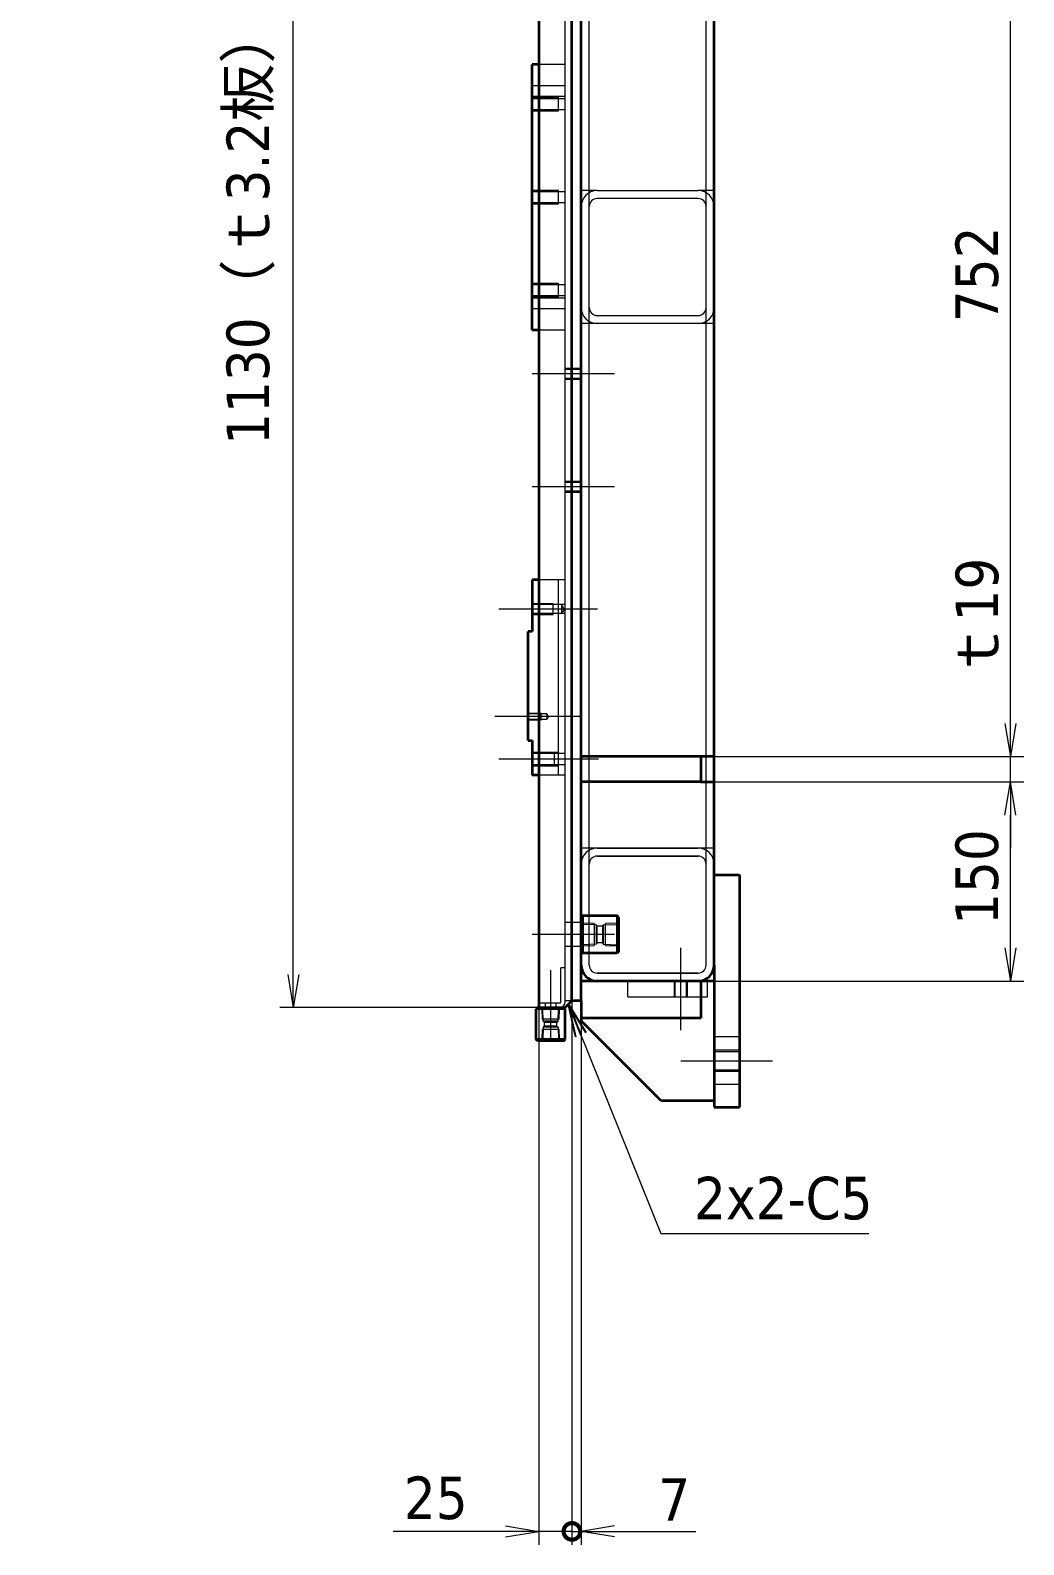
# Model space of a CAD drawing. Header units: millimetres. Extents: x -405 to 8410, y -405 to 5940.
# Drawn here: x 6208 to 6956, y 3684 to 4824 of the extents above; entities that cross this region are included whole.
import ezdxf

# ---------------------------------------------------------------- set-up
doc = ezdxf.new("R2010")
doc.units = ezdxf.units.MM
doc.header["$LTSCALE"] = 10
for name, color, linetype, lineweight in [('Centerline (ISO)', 7, 'Continuous', 5), ('Dimension (ISO)', 7, 'Continuous', 25), ('Hidden (ISO)', 7, 'Continuous', 5), ('Symbol (ISO)', 7, 'Continuous', 25), ('Visible (ISO)', 7, 'Continuous', 35)]:
    doc.layers.add(name, color=color, linetype=linetype, lineweight=lineweight)
doc.styles.add('Note Text (JIS)', font='tahoma.ttf')
doc.dimstyles.new('Default (JIS)', dxfattribs={"dimscale": 10, "dimtxt": 3.2, "dimasz": 2.5, "dimexe": 1, "dimexo": 0, "dimgap": 0.8, "dimtad": 1, "dimrnd": 1e-08, "dimdsep": 46, "dimtxsty": 'Note Text (JIS)', "dimblk": 'OPEN', "dimcen": 0.09, "dimdle": 10, "dimclrd": 7, "dimclre": 7, "dimclrt": 256, "dimadec": 0, "dimazin": 2, "dimtfac": 0.78125, "dimtmove": 0, "dimatfit": 3, "dimldrblk": 'OPEN', "dimfxl": 1, "dimtolj": 1, "dimtzin": 0, "dimlwd": 0, "dimlwe": 0, "dimarcsym": 0})
doc.dimstyles.new('Default (JIS)$7', dxfattribs={"dimscale": 10, "dimtxt": 3.2, "dimasz": 2.5, "dimexe": 1, "dimexo": 0, "dimgap": 0.8, "dimtad": 1, "dimrnd": 1e-08, "dimdsep": 46, "dimtxsty": 'Note Text (JIS)', "dimblk": 'OPEN', "dimcen": 0.09, "dimdle": 10, "dimclrd": 256, "dimclre": 7, "dimclrt": 256, "dimadec": 0, "dimazin": 2, "dimtfac": 0.78125, "dimtmove": 0, "dimatfit": 3, "dimldrblk": 'OPEN', "dimfxl": 1, "dimtolj": 1, "dimtzin": 0, "dimlwd": 0, "dimlwe": 0, "dimarcsym": 0})

# ---------------------------------------------------------------- blocks, each defined once
blk = doc.blocks.new('_Open')
at = {"color": 0, "linetype": 'ByBlock', "lineweight": -2}
for p, q in [((-1, 0.167), (0, 0)), ((-1, -0.167), (0, 0)), ((0, 0), (-1, 0))]:
    blk.add_line(p, q, dxfattribs=at)
blk = doc.blocks.new('*D159')
at = {"layer": 'Defpoints', "color": 0, "linetype": 'Continuous', "transparency": 16777216}
for p in [(6406, 5218.1), (6590.7, 5218.1), (6590.7, 4088.1)]:
    blk.add_point(p, dxfattribs=at)
at = {"layer": 'Dimension (ISO)', "color": 7, "linetype": 'Continuous', "lineweight": 0, "transparency": 16777216}
for p, q in [((6590.7, 5218.1), (6396, 5218.1)), ((6406, 4113.1), (6406, 5193.1)), ((6590.7, 4088.1), (6396, 4088.1))]:
    blk.add_line(p, q, dxfattribs=at)
at = {"layer": 'Dimension (ISO)', "color": 7, "linetype": 'Continuous', "lineweight": 0, "transparency": 16777216, "xscale": 25, "yscale": 25, "zscale": 25}
for p, rotation in [((6406, 5218.1), 90), ((6406, 4088.1), 270)]:
    blk.add_blockref('_Open', p, dxfattribs=dict(at, rotation=rotation))
at = {"layer": 'Dimension (ISO)', "linetype": 'Continuous', "lineweight": 5, "transparency": 16777216, "insert": (6355.8, 4511.7), "char_height": 32, "attachment_point": 1, "rotation": 90, "style": 'Note Text (JIS)'}
blk.add_mtext('\\A1;\\fTahoma|b0|i0;1130（ｔ3.2板）', dxfattribs=at)
blk = doc.blocks.new('_DotSmall')
at = {"color": 0, "linetype": 'ByBlock', "const_width": 0.5}
blk.add_lwpolyline([(-0.0625, 0, 1), (0.0625, 0, 1)], format="xyb", close=True, dxfattribs=at)
blk = doc.blocks.new('*D160')
at = {"layer": 'Defpoints', "color": 0, "linetype": 'Continuous', "transparency": 16777216}
for p in [(6615.7, 4093.1), (6590.7, 4088.1), (6590.7, 3693.8)]:
    blk.add_point(p, dxfattribs=at)
at = {"layer": 'Dimension (ISO)', "color": 7, "linetype": 'Continuous', "lineweight": 0, "transparency": 16777216}
for p, q in [((6615.7, 4093.1), (6615.7, 3683.8)), ((6590.7, 4088.1), (6590.7, 3683.8)), ((6565.7, 3693.8), (6481.2, 3693.8)), ((6615.7, 3693.8), (6590.7, 3693.8)), ((6615.7, 3693.8), (6640.7, 3693.8))]:
    blk.add_line(p, q, dxfattribs=at)
at = {"layer": 'Dimension (ISO)', "color": 7, "linetype": 'Continuous', "lineweight": 0, "transparency": 16777216, "xscale": 25, "yscale": 25, "zscale": 25}
blk.add_blockref('_Open', (6590.7, 3693.8), dxfattribs=at)
at = {"layer": 'Dimension (ISO)', "color": 7, "linetype": 'Continuous', "lineweight": 0, "transparency": 16777216, "xscale": 25, "yscale": 25, "zscale": 25, "rotation": 180}
blk.add_blockref('_DotSmall', (6615.7, 3693.8), dxfattribs=at)
at = {"layer": 'Dimension (ISO)', "linetype": 'Continuous', "lineweight": 5, "transparency": 16777216, "insert": (6489.2, 3735.1), "char_height": 32, "attachment_point": 1, "style": 'Note Text (JIS)'}
blk.add_mtext('\\A1;25', dxfattribs=at)
blk = doc.blocks.new('*D161')
at = {"layer": 'Defpoints', "color": 0, "linetype": 'Continuous', "transparency": 16777216}
for p in [(6615.7, 4093.1), (6622.7, 4093.1), (6622.7, 3693.8)]:
    blk.add_point(p, dxfattribs=at)
at = {"layer": 'Dimension (ISO)', "color": 7, "linetype": 'Continuous', "lineweight": 0, "transparency": 16777216}
for p, q in [((6615.7, 4093.1), (6615.7, 3683.8)), ((6622.7, 4093.1), (6622.7, 3683.8)), ((6615.7, 3693.8), (6590.7, 3693.8)), ((6615.7, 3693.8), (6622.7, 3693.8)), ((6647.7, 3693.8), (6709, 3693.8))]:
    blk.add_line(p, q, dxfattribs=at)
at = {"layer": 'Dimension (ISO)', "color": 7, "linetype": 'Continuous', "lineweight": 0, "transparency": 16777216, "xscale": 25, "yscale": 25, "zscale": 25}
blk.add_blockref('_DotSmall', (6615.7, 3693.8), dxfattribs=at)
at = {"layer": 'Dimension (ISO)', "color": 7, "linetype": 'Continuous', "lineweight": 0, "transparency": 16777216, "xscale": 25, "yscale": 25, "zscale": 25, "rotation": 180}
blk.add_blockref('_Open', (6622.7, 3693.8), dxfattribs=at)
at = {"layer": 'Dimension (ISO)', "linetype": 'Continuous', "lineweight": 5, "transparency": 16777216, "insert": (6680.7, 3733.8), "char_height": 32, "attachment_point": 1, "style": 'Note Text (JIS)'}
blk.add_mtext('\\A1;7', dxfattribs=at)
blk = doc.blocks.new('*D189')
at = {"layer": 'Defpoints', "color": 0, "linetype": 'Continuous', "transparency": 16777216}
for p in [(6712.7, 4258.1), (6945.6, 4258.1), (6710.7, 4108.1)]:
    blk.add_point(p, dxfattribs=at)
at = {"layer": 'Dimension (ISO)', "color": 7, "linetype": 'Continuous', "lineweight": 0, "transparency": 16777216}
for p, q in [((6712.7, 4258.1), (6955.6, 4258.1)), ((6945.6, 4133.1), (6945.6, 4233.1)), ((6710.7, 4108.1), (6955.6, 4108.1))]:
    blk.add_line(p, q, dxfattribs=at)
at = {"layer": 'Dimension (ISO)', "color": 7, "linetype": 'Continuous', "lineweight": 0, "transparency": 16777216, "xscale": 25, "yscale": 25, "zscale": 25}
for p, rotation in [((6945.6, 4258.1), 90), ((6945.6, 4108.1), 270)]:
    blk.add_blockref('_Open', p, dxfattribs=dict(at, rotation=rotation))
at = {"layer": 'Dimension (ISO)', "linetype": 'Continuous', "lineweight": 5, "transparency": 16777216, "insert": (6904.3, 4150.4), "char_height": 32, "attachment_point": 1, "rotation": 90, "style": 'Note Text (JIS)'}
blk.add_mtext('\\A1;150', dxfattribs=at)
blk = doc.blocks.new('*D190')
at = {"layer": 'Defpoints', "color": 0, "linetype": 'Continuous', "transparency": 16777216}
for p in [(6712.7, 4277.1), (6945.6, 4277.1), (6712.7, 4258.1)]:
    blk.add_point(p, dxfattribs=at)
at = {"layer": 'Dimension (ISO)', "color": 7, "linetype": 'Continuous', "lineweight": 0, "transparency": 16777216}
for p, q in [((6945.6, 4302.1), (6945.6, 4404.5)), ((6712.7, 4277.1), (6955.6, 4277.1)), ((6945.6, 4258.1), (6945.6, 4277.1)), ((6712.7, 4258.1), (6955.6, 4258.1)), ((6945.6, 4233.1), (6945.6, 4208.1))]:
    blk.add_line(p, q, dxfattribs=at)
at = {"layer": 'Dimension (ISO)', "color": 7, "linetype": 'Continuous', "lineweight": 0, "transparency": 16777216, "xscale": 25, "yscale": 25, "zscale": 25}
for p, rotation in [((6945.6, 4277.1), 270), ((6945.6, 4258.1), 90)]:
    blk.add_blockref('_Open', p, dxfattribs=dict(at, rotation=rotation))
at = {"layer": 'Dimension (ISO)', "linetype": 'Continuous', "lineweight": 5, "transparency": 16777216, "insert": (6904.4, 4335.1), "char_height": 32, "attachment_point": 1, "rotation": 90, "style": 'Note Text (JIS)'}
blk.add_mtext('\\A1;\\fTahoma|b0|i0;ｔ19', dxfattribs=at)
blk = doc.blocks.new('*D191')
at = {"layer": 'Defpoints', "color": 0, "linetype": 'Continuous', "transparency": 16777216}
for p in [(6712.7, 5029.1), (6945.6, 5029.1), (6712.7, 4277.1)]:
    blk.add_point(p, dxfattribs=at)
at = {"layer": 'Dimension (ISO)', "color": 7, "linetype": 'Continuous', "lineweight": 0, "transparency": 16777216}
for p, q in [((6712.7, 5029.1), (6955.6, 5029.1)), ((6945.6, 4302.1), (6945.6, 5004.1)), ((6712.7, 4277.1), (6955.6, 4277.1))]:
    blk.add_line(p, q, dxfattribs=at)
at = {"layer": 'Dimension (ISO)', "color": 7, "linetype": 'Continuous', "lineweight": 0, "transparency": 16777216, "xscale": 25, "yscale": 25, "zscale": 25}
for p, rotation in [((6945.6, 5029.1), 90), ((6945.6, 4277.1), 270)]:
    blk.add_blockref('_Open', p, dxfattribs=dict(at, rotation=rotation))
at = {"layer": 'Dimension (ISO)', "linetype": 'Continuous', "lineweight": 5, "transparency": 16777216, "insert": (6904.3, 4604.1), "char_height": 32, "attachment_point": 1, "rotation": 90, "style": 'Note Text (JIS)'}
blk.add_mtext('\\A1;752', dxfattribs=at)
blk = doc.blocks.new('*D216')
at = {"layer": 'Defpoints', "color": 0, "linetype": 'Continuous', "transparency": 16777216}
for p in [(5343.3, 4781.2), (5338.1, 4775.1)]:
    blk.add_point(p, dxfattribs=at)
at = {"layer": 'Dimension (ISO)', "color": 7, "linetype": 'Continuous', "lineweight": 0, "transparency": 16777216}
for p, q in [((5837.6, 5363.4), (5359.5, 4800.3)), ((6373.2, 5363.4), (5837.6, 5363.4)), ((5339.8, 4778.1), (5341.6, 4778.1)), ((5340.7, 4777.2), (5340.7, 4779))]:
    blk.add_line(p, q, dxfattribs=at)
at = {"layer": 'Dimension (ISO)', "color": 7, "linetype": 'Continuous', "lineweight": 0, "transparency": 16777216, "xscale": 25, "yscale": 25, "zscale": 25, "rotation": 229.6682839893831}
blk.add_blockref('_Open', (5343.3, 4781.2), dxfattribs=at)
at = {"layer": 'Dimension (ISO)', "linetype": 'Continuous', "lineweight": 5, "transparency": 16777216, "insert": (5879.9, 5449.4), "char_height": 32, "attachment_point": 1, "style": 'Note Text (JIS)'}
blk.add_mtext('\\A1;\\L\\fTahoma|b0|i0;2x2-∅8 H7 ({\\H0.78x;\\S+0.015^   0;})深さ16\\l', dxfattribs=at)

msp = doc.modelspace()

# ---------------------------------------------------------------- linework, layer by layer
at = {"layer": 'Centerline (ISO)', "linetype": 'Continuous'}
for p, q in [((6647.655, 4565.148), (6585.655, 4565.148)), ((6647.655, 4480.148), (6585.655, 4480.148)), ((6634.852, 4388.148), (6560.655, 4388.148)), ((6623.097, 4307.148), (6557.655, 4307.148)), ((6635.655, 4275.148), (6560.655, 4275.148)), ((6647.655, 4143.148), (6585.655, 4143.148)), ((6697.655, 4071.148), (6697.655, 4133.148)), ((6599.655, 4116.348), (6599.655, 4063.148)), ((6697.655, 4048.148), (6766.655, 4048.148))]:
    msp.add_line(p, q, dxfattribs=at)
at = {"layer": 'Hidden (ISO)'}
for p, q in [((6610.655, 4093.148), (6610.655, 5213.148)), ((6628.655, 4120.148), (6628.655, 5186.148)), ((6716.655, 4120.148), (6716.655, 5186.148)), ((6610.655, 4798.148), (6590.655, 4798.148)), ((6610.655, 4782.148), (6585.655, 4782.148)), ((6610.655, 4774.148), (6585.655, 4774.148)), ((6605.655, 4773.148), (6585.655, 4773.148)), ((6610.655, 4772.336), (6585.655, 4772.336)), ((6605.655, 4763.148), (6605.655, 4773.148)), ((6610.655, 4763.96), (6585.655, 4763.96)), ((6585.655, 4763.148), (6605.655, 4763.148)), ((6605.655, 4703.148), (6585.655, 4703.148)), ((6610.655, 4702.336), (6585.655, 4702.336)), ((6605.655, 4693.148), (6605.655, 4703.148)), ((6634.655, 4703.148), (6622.655, 4703.148)), ((6634.655, 4703.148), (6710.655, 4703.148)), ((6722.655, 4703.148), (6710.655, 4703.148)), ((6610.655, 4693.96), (6585.655, 4693.96)), ((6585.655, 4693.148), (6605.655, 4693.148)), ((6710.655, 4697.148), (6634.655, 4697.148)), ((6605.655, 4633.148), (6585.655, 4633.148)), ((6610.655, 4632.336), (6585.655, 4632.336)), ((6605.655, 4623.148), (6605.655, 4633.148)), ((6610.655, 4623.96), (6585.655, 4623.96)), ((6585.655, 4623.148), (6605.655, 4623.148)), ((6610.655, 4622.148), (6585.655, 4622.148)), ((6610.655, 4614.148), (6585.655, 4614.148)), ((6634.655, 4609.148), (6710.655, 4609.148)), ((6610.655, 4598.148), (6590.655, 4598.148)), ((6634.655, 4603.148), (6622.655, 4603.148)), ((6710.655, 4603.148), (6634.655, 4603.148)), ((6722.655, 4603.148), (6710.655, 4603.148)), ((6622.655, 4569.148), (6610.655, 4569.148)), ((6622.655, 4568.472), (6610.655, 4568.472)), ((6622.655, 4561.825), (6610.655, 4561.825)), ((6610.655, 4561.148), (6622.655, 4561.148)), ((6622.655, 4484.148), (6610.655, 4484.148)), ((6622.655, 4483.472), (6610.655, 4483.472)), ((6622.655, 4476.825), (6610.655, 4476.825)), ((6610.655, 4476.148), (6622.655, 4476.148)), ((6610.655, 4410.148), (6590.655, 4410.148)), ((6605.655, 4280.148), (6605.655, 4410.148)), ((6601.655, 4392.148), (6585.655, 4392.148)), ((6607.855, 4391.472), (6585.655, 4391.472)), ((6601.655, 4384.148), (6601.655, 4392.148)), ((6607.855, 4391.472), (6607.855, 4384.825)), ((6609.852, 4388.148), (6607.855, 4391.472)), ((6610.655, 4391.472), (6607.855, 4391.472)), ((6607.855, 4384.825), (6585.655, 4384.825)), ((6585.655, 4384.148), (6601.655, 4384.148)), ((6609.852, 4388.148), (6607.855, 4384.825)), ((6610.655, 4384.825), (6607.855, 4384.825)), ((6592.655, 4309.648), (6582.655, 4309.648)), ((6592.655, 4304.648), (6592.655, 4309.648)), ((6596.855, 4309.215), (6582.655, 4309.215)), ((6596.855, 4305.081), (6582.655, 4305.081)), ((6582.655, 4304.648), (6592.655, 4304.648)), ((6596.855, 4309.215), (6596.855, 4305.081)), ((6598.097, 4307.148), (6596.855, 4309.215)), ((6598.097, 4307.148), (6596.855, 4305.081)), ((6605.655, 4280.148), (6585.655, 4280.148)), ((6610.655, 4279.336), (6585.655, 4279.336)), ((6602.655, 4270.148), (6602.655, 4280.148)), ((6605.655, 4270.148), (6605.655, 4280.148)), ((6610.655, 4270.96), (6585.655, 4270.96)), ((6585.655, 4270.148), (6605.655, 4270.148)), ((6605.655, 4263.148), (6605.655, 4270.148)), ((6610.655, 4263.148), (6590.655, 4263.148)), ((6634.655, 4208.148), (6622.655, 4208.148)), ((6634.655, 4208.148), (6710.655, 4208.148)), ((6710.655, 4208.148), (6634.655, 4208.148)), ((6722.655, 4208.148), (6710.655, 4208.148)), ((6710.655, 4202.148), (6634.655, 4202.148)), ((6634.655, 4202.148), (6710.655, 4202.148)), ((6622.655, 4152.148), (6610.655, 4152.148)), ((6623.538, 4150.795), (6622.655, 4151.679)), ((6632.459, 4151.373), (6623.538, 4151.652)), ((6623.538, 4150.795), (6623.538, 4135.501)), ((6634.022, 4150.468), (6623.538, 4150.795)), ((6632.459, 4151.373), (6632.459, 4134.923)), ((6634.022, 4150.468), (6634.022, 4135.828)), ((6634.582, 4149.498), (6634.022, 4150.468)), ((6638.727, 4149.498), (6639.287, 4150.468)), ((6639.287, 4150.468), (6649.771, 4150.795)), ((6639.287, 4150.468), (6639.287, 4135.828)), ((6649.771, 4151.652), (6640.85, 4151.373)), ((6640.85, 4134.923), (6640.85, 4151.373)), ((6649.771, 4150.795), (6650.655, 4151.679)), ((6649.771, 4150.795), (6649.771, 4135.501)), ((6634.582, 4136.798), (6634.582, 4149.498)), ((6638.727, 4149.498), (6634.582, 4149.498)), ((6638.727, 4149.498), (6638.727, 4136.798)), ((6622.655, 4134.148), (6610.655, 4134.148)), ((6623.538, 4135.501), (6622.655, 4134.617)), ((6634.022, 4135.828), (6623.538, 4135.501)), ((6623.538, 4134.645), (6632.459, 4134.923)), ((6634.582, 4136.798), (6634.022, 4135.828)), ((6638.727, 4136.798), (6634.582, 4136.798)), ((6638.727, 4136.798), (6639.287, 4135.828)), ((6639.287, 4135.828), (6649.771, 4135.501)), ((6640.85, 4134.923), (6649.771, 4134.645)), ((6649.771, 4135.501), (6650.655, 4134.617)), ((6610.655, 4118.148), (6607.455, 4118.148)), ((6607.455, 4092.348), (6607.455, 4118.148)), ((6610.655, 4092.348), (6610.655, 4118.148)), ((6634.655, 4114.148), (6710.655, 4114.148)), ((6710.655, 4114.148), (6634.655, 4114.148)), ((6657.655, 4096.148), (6657.655, 4108.148)), ((6692.655, 4108.148), (6692.655, 4096.148)), ((6693.467, 4096.148), (6693.467, 4108.148)), ((6701.843, 4096.148), (6701.843, 4108.148)), ((6702.655, 4096.148), (6702.655, 4108.148)), ((6717.655, 4096.148), (6717.655, 4108.148)), ((6615.655, 4093.148), (6610.655, 4093.148)), ((6657.655, 4096.148), (6717.655, 4096.148)), ((6606.455, 4091.348), (6590.655, 4091.348)), ((6593.773, 4087.265), (6592.889, 4088.148)), ((6592.916, 4087.265), (6593.162, 4079.394)), ((6605.537, 4087.265), (6593.773, 4087.265)), ((6594.067, 4077.831), (6593.773, 4087.265)), ((6595.655, 4091.348), (6595.655, 4088.148)), ((6603.655, 4091.348), (6603.655, 4088.148)), ((6605.242, 4077.831), (6605.537, 4087.265)), ((6605.537, 4087.265), (6606.421, 4088.148)), ((6606.148, 4079.394), (6606.393, 4087.265)), ((6593.162, 4071.902), (6592.916, 4064.032)), ((6606.148, 4079.394), (6593.162, 4079.394)), ((6593.162, 4071.902), (6606.148, 4071.902)), ((6594.067, 4073.466), (6593.773, 4064.032)), ((6605.242, 4077.831), (6594.067, 4077.831)), ((6595.055, 4077.261), (6594.067, 4077.831)), ((6595.055, 4074.036), (6594.067, 4073.466)), ((6605.242, 4073.466), (6594.067, 4073.466)), ((6595.055, 4077.261), (6604.255, 4077.261)), ((6595.055, 4074.036), (6595.055, 4077.261)), ((6604.255, 4074.036), (6595.055, 4074.036)), ((6604.255, 4077.261), (6605.242, 4077.831)), ((6604.255, 4074.036), (6604.255, 4077.261)), ((6604.255, 4074.036), (6605.242, 4073.466)), ((6605.242, 4073.466), (6605.537, 4064.032)), ((6606.393, 4064.032), (6606.148, 4071.902)), ((6593.773, 4064.032), (6592.889, 4063.148)), ((6605.537, 4064.032), (6593.773, 4064.032)), ((6605.537, 4064.032), (6606.421, 4063.148)), ((6741.655, 4066.148), (6722.655, 4066.148)), ((6741.655, 4056.148), (6722.655, 4056.148)), ((6722.655, 4055.066), (6741.655, 4055.066)), ((6722.655, 4041.231), (6741.655, 4041.231)), ((6722.655, 4040.148), (6741.655, 4040.148)), ((6741.655, 4030.148), (6722.655, 4030.148))]:
    msp.add_line(p, q, dxfattribs=at)
for centre, radius, start, end in [((6634.655, 4691.148), 12, 90, 180), ((6710.655, 4691.148), 12, 0, 90), ((6634.655, 4691.148), 6, 90, 180), ((6710.655, 4691.148), 6, 0, 90), ((6634.655, 4615.148), 12, 180, 270), ((6634.655, 4615.148), 6, 180, 270), ((6710.655, 4615.148), 6, 270, 0), ((6710.655, 4615.148), 12, 270, 0), ((6634.655, 4196.148), 12, 90, 180), ((6634.655, 4196.148), 12, 90, 180), ((6710.655, 4196.148), 12, 0, 90), ((6710.655, 4196.148), 12, 0, 90), ((6634.655, 4196.148), 6, 90, 180), ((6634.655, 4196.148), 6, 90, 180), ((6710.655, 4196.148), 6, 0, 90), ((6710.655, 4196.148), 6, 0, 90), ((6634.655, 4120.148), 6, 180, 270), ((6634.655, 4120.148), 6, 180, 270), ((6710.655, 4120.148), 6, 270, 0), ((6710.655, 4120.148), 6, 270, 0), ((6606.455, 4092.348), 4.2, 270, 0), ((6606.455, 4092.348), 1, 270, 0)]:
    msp.add_arc(centre, radius, start, end, dxfattribs=at)
at = {"layer": 'Visible (ISO)'}
for p, q in [((6590.655, 5218.148), (6590.655, 4088.148)), ((6615.655, 4093.148), (6615.655, 5213.148)), ((6622.655, 4093.148), (6622.655, 5213.148)), ((6722.655, 4277.148), (6722.655, 5029.148)), ((6590.655, 4798.148), (6585.655, 4798.148)), ((6585.655, 4598.148), (6585.655, 4798.148)), ((6590.655, 4598.148), (6585.655, 4598.148)), ((6590.655, 4410.148), (6585.655, 4410.148)), ((6585.655, 4410.148), (6585.655, 4371.148)), ((6582.655, 4289.148), (6582.655, 4371.148)), ((6585.655, 4371.148), (6582.655, 4371.148)), ((6582.655, 4289.148), (6585.655, 4289.148)), ((6585.655, 4289.148), (6585.655, 4263.148)), ((6712.655, 4277.148), (6622.655, 4277.148)), ((6722.655, 4277.148), (6712.655, 4277.148)), ((6712.655, 4277.148), (6712.655, 4258.148)), ((6722.655, 4258.148), (6722.655, 4277.148)), ((6590.655, 4263.148), (6585.655, 4263.148)), ((6712.655, 4258.148), (6622.655, 4258.148)), ((6712.655, 4258.148), (6722.655, 4258.148)), ((6722.655, 4120.148), (6722.655, 4258.148)), ((6722.655, 4188.148), (6741.655, 4188.148)), ((6741.655, 4188.148), (6741.655, 4013.148)), ((6622.655, 4156.148), (6623.655, 4157.148)), ((6623.655, 4157.148), (6623.655, 4129.148)), ((6649.655, 4157.148), (6623.655, 4157.148)), ((6649.655, 4157.148), (6649.655, 4129.148)), ((6650.655, 4156.148), (6649.655, 4157.148)), ((6650.655, 4156.148), (6650.655, 4130.148)), ((6622.655, 4130.148), (6623.655, 4129.148)), ((6649.655, 4129.148), (6623.655, 4129.148)), ((6650.655, 4130.148), (6649.655, 4129.148)), ((6722.655, 4120.148), (6722.655, 4013.148)), ((6634.655, 4108.148), (6622.655, 4108.148)), ((6710.655, 4108.148), (6634.655, 4108.148)), ((6710.655, 4108.148), (6634.655, 4108.148)), ((6712.655, 4108.148), (6710.655, 4108.148)), ((6722.655, 4108.148), (6712.655, 4108.148)), ((6712.655, 4108.148), (6712.655, 4080.148)), ((6615.655, 4093.148), (6610.655, 4088.148)), ((6622.655, 4093.148), (6615.655, 4093.148)), ((6622.655, 4093.148), (6622.655, 4080.148)), ((6589.655, 4088.148), (6588.655, 4087.148)), ((6610.655, 4087.148), (6588.655, 4087.148)), ((6588.655, 4064.148), (6588.655, 4087.148)), ((6590.655, 4088.148), (6589.655, 4088.148)), ((6590.655, 4088.148), (6610.655, 4088.148)), ((6609.655, 4088.148), (6610.655, 4087.148)), ((6610.655, 4064.148), (6610.655, 4087.148)), ((6622.655, 4080.148), (6622.655, 4078.148)), ((6712.655, 4080.148), (6622.655, 4080.148)), ((6682.655, 4018.148), (6622.655, 4078.148)), ((6610.655, 4064.148), (6588.655, 4064.148)), ((6589.655, 4063.148), (6588.655, 4064.148)), ((6609.655, 4063.148), (6589.655, 4063.148)), ((6609.655, 4063.148), (6610.655, 4064.148)), ((6682.655, 4018.148), (6722.655, 4018.148)), ((6722.655, 4013.148), (6741.655, 4013.148))]:
    msp.add_line(p, q, dxfattribs=at)
for centre, start, end in [((6634.655, 4120.148), 180, 270), ((6634.655, 4120.148), 180, 270), ((6710.655, 4120.148), 270, 0), ((6710.655, 4120.148), 270, 0)]:
    msp.add_arc(centre, 12, start, end, dxfattribs=at)

# ---------------------------------------------------------------- texts
at = {"layer": 'Symbol (ISO)', "insert": (6707.524, 3960.735), "char_height": 32, "attachment_point": 1, "style": 'Note Text (JIS)'}
msp.add_mtext('2x2-C5', dxfattribs=at)

# ---------------------------------------------------------------- dimensions: what is measured, and where the dimension line sits
at = {"layer": 'Dimension (ISO)', "color": 7, "linetype": 'Continuous', "lineweight": 5}
dim = msp.add_diameter_dim_2p(p1=(5338.132, 4775.099), p2=(5343.31, 4781.197), text='\\L\\fTahoma|b0|i0;2x2-<> H7 ({\\H0.78x;\\S+0.015^   0;})深さ16\\l', dimstyle='Default (JIS)', override={"dimtih": 1, "dimtoh": 1, "dimdec": 2, "dimlfac": 1, "dimtp": 0.015, "dimtm": 0, "dimtdec": 3, "dimtofl": 0}, dxfattribs=at)
dim.commit()
dim.dimension.update_dxf_attribs({"geometry": '*D216', "text_midpoint": (6126.55, 5363.359), "dimtype": 163})
for base, p1, p2, angle, text, override, picture, middle in [((6406.006, 5218.148), (6590.655, 4088.148), (6590.655, 5218.148), 270, '\\fTahoma|b0|i0;<>（ｔ3.2板）', {"dimgap": 0.8, "dimdec": 2, "dimtol": 0, "dimlim": 0, "dimtp": 0, "dimtm": 0, "dimtdec": 2, "dimtofl": 0, "dimatfit": 1}, '*D159', (6406.006, 4638.148)), ((6945.619, 4277.148), (6712.655, 4258.148), (6712.655, 4277.148), 90, '\\fTahoma|b0|i0;ｔ<>', {"dimgap": 0.8, "dimdec": 2, "dimtol": 0, "dimlim": 0, "dimtp": 0, "dimtm": 0, "dimtdec": 2, "dimtofl": 1, "dimatfit": 1}, '*D190', (6945.619, 4365.807))]:
    dim = msp.add_linear_dim(base=base, p1=p1, p2=p2, angle=angle, text=text, dimstyle='Default (JIS)', override=override, dxfattribs=at)
    dim.commit()
    dim.dimension.update_dxf_attribs({"geometry": picture, "text_midpoint": middle, "dimtype": 160})
for base, p1, p2, picture, middle in [((6945.619, 5029.148), (6712.655, 4277.148), (6712.655, 5029.148), '*D191', (6945.619, 4638.148)), ((6945.619, 4258.148), (6710.655, 4108.148), (6712.655, 4258.148), '*D189', (6945.619, 4183.148))]:
    dim = msp.add_linear_dim(base=base, p1=p1, p2=p2, angle=90, dimstyle='Default (JIS)', override={"dimgap": 0.8, "dimdec": 2, "dimtol": 0, "dimlim": 0, "dimtp": 0, "dimtm": 0, "dimtdec": 2, "dimtofl": 0, "dimatfit": 1}, dxfattribs=at)
    dim.commit()
    dim.dimension.update_dxf_attribs({"geometry": picture, "text_midpoint": middle, "dimtype": 160})
for base, p2, picture, middle in [((6590.655, 3693.774), (6590.655, 4088.148), '*D160', (6510.949, 3693.774)), ((6622.655, 3693.774), (6622.655, 4093.148), '*D161', (6690.809, 3693.774))]:
    dim = msp.add_linear_dim(base=base, p1=(6615.655, 4093.148), p2=p2, dimstyle='Default (JIS)', override={"dimgap": 0.8, "dimdec": 2, "dimblk1": 'DotSmall', "dimblk2": 'Open', "dimsah": 1, "dimdle": 0, "dimtol": 0, "dimlim": 0, "dimtp": 0, "dimtm": 0, "dimtdec": 2, "dimtofl": 1, "dimatfit": 1}, dxfattribs=at)
    dim.commit()
    dim.dimension.update_dxf_attribs({"geometry": picture, "text_midpoint": middle, "dimtype": 160})

# ---------------------------------------------------------------- leaders
at = {"layer": 'Symbol (ISO)', "color": 7, "linetype": 'Continuous', "lineweight": 5, "annotation_type": 0, "has_hookline": 1, "hookline_direction": 0, "text_width": 131.653}
msp.add_leader([(6613.155, 4090.648), (6682.524, 3918.085), (6707.524, 3918.085)], dimstyle='Default (JIS)$7', override={"dimgap": 0, "dimtad": 1}, dxfattribs=at)

doc.saveas('drawing.dxf')
